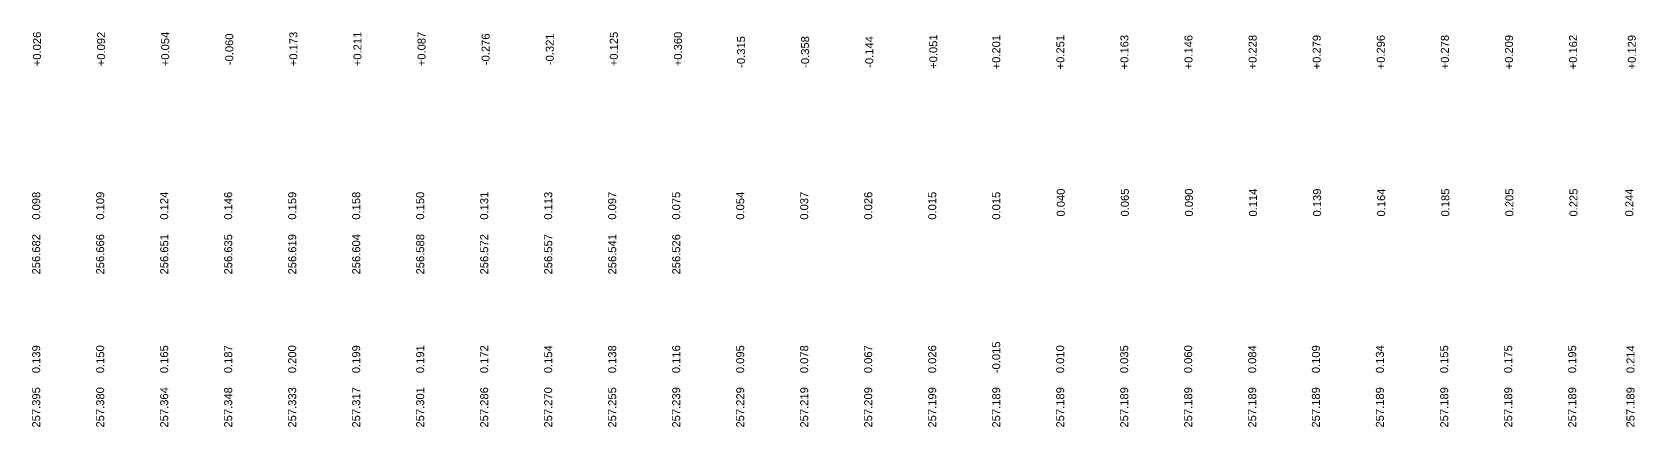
# Model space of a CAD drawing. Header units: feet. Extents: x 32905 to 38206, y -6633 to -4867.
# Drawn here: x 34999 to 35500, y -6633 to -6510 of the extents above; entities that cross this region are included whole.
import ezdxf
from ezdxf.enums import TextEntityAlignment as Align

# ---------------------------------------------------------------- set-up
doc = ezdxf.new("R2010")
doc.units = ezdxf.units.FT
doc.header["$MEASUREMENT"] = 0
for name, color, linetype, lineweight in [('LS CUT FILL', 10, 'Continuous', 0), ('LS PFL-EFL', 10, 'Continuous', 0), ('LS PRL-ERL', 10, 'Continuous', 0), ('LS PRO FL', 10, 'Continuous', 0), ('LS PRO. RL', 10, 'Continuous', 0)]:
    doc.layers.add(name, color=color, linetype=linetype, lineweight=lineweight)
doc.styles.get("Standard").update_dxf_attribs({"font": 'arial.ttf'})
doc.styles.add('Style-Arial', font='arial.ttf')

msp = doc.modelspace()

# ---------------------------------------------------------------- texts
at = {"layer": 'LS CUT FILL', "color": 1, "lineweight": 0, "style": 'Style-Arial'}
for s, p in [('+0.026', (35001.5, -6520.35)), ('+0.092', (35021.53, -6520.35)), ('+0.054', (35041.56, -6520.35)), ('-0.060', (35061.59, -6520.01)), ('+0.173', (35081.62, -6520.35)), ('+0.211', (35101.65, -6520.35)), ('+0.087', (35121.67, -6520.35)), ('-0.276', (35141.7, -6520.01)), ('-0.321', (35161.73, -6520.01)), ('+0.125', (35181.76, -6520.35)), ('+0.360', (35201.79, -6520.35)), ('-0.315', (35221.51, -6520.85)), ('-0.358', (35241.54, -6520.85)), ('-0.144', (35261.57, -6520.85)), ('+0.051', (35281.59, -6521.18)), ('+0.201', (35301.26, -6521.35)), ('+0.251', (35321.29, -6521.35)), ('+0.163', (35341.31, -6521.35)), ('+0.146', (35361.34, -6521.35)), ('+0.228', (35381.37, -6521.35)), ('+0.279', (35401.4, -6521.35)), ('+0.296', (35421.43, -6521.35)), ('+0.278', (35441.46, -6521.35)), ('+0.209', (35461.49, -6521.35)), ('+0.162', (35481.52, -6521.35)), ('+0.129', (35499.87, -6521.35))]:
    msp.add_text(s, height=2.5, rotation=90, dxfattribs=at).set_placement(p)
at = {"layer": 'LS PFL-EFL'}
for s, p in [('0.098', (35001.25, -6568.35)), ('0.109', (35021.25, -6568.35)), ('0.124', (35041.25, -6568.35)), ('0.146', (35061.25, -6568.35)), ('0.159', (35081.25, -6568.35)), ('0.158', (35101.25, -6568.35)), ('0.150', (35121.25, -6568.35)), ('0.131', (35141.25, -6568.35)), ('0.113', (35161.25, -6568.35)), ('0.097', (35181.25, -6568.35)), ('0.075', (35201.25, -6568.35)), ('0.054', (35221.26, -6568.35)), ('0.037', (35241.26, -6568.35)), ('0.026', (35261.26, -6568.35)), ('0.015', (35281.26, -6568.35)), ('0.015', (35301.26, -6568.35)), ('0.040', (35321.42, -6567.36)), ('0.065', (35341.45, -6567.36)), ('0.090', (35361.47, -6567.36)), ('0.114', (35381.5, -6567.36)), ('0.139', (35401.53, -6567.36)), ('0.164', (35421.56, -6567.36)), ('0.185', (35441.59, -6567.36)), ('0.205', (35461.62, -6567.36)), ('0.225', (35481.65, -6567.36)), ('0.244', (35499.09, -6567.36))]:
    msp.add_text(s, height=2.5, rotation=90, dxfattribs=at).set_placement(p)
at = {"layer": 'LS PRL-ERL'}
for s, p in [('0.139', (35001.25, -6616.35)), ('0.150', (35021.25, -6616.35)), ('0.165', (35041.25, -6616.35)), ('0.187', (35061.25, -6616.35)), ('0.200', (35081.25, -6616.35)), ('0.199', (35101.25, -6616.35)), ('0.191', (35121.25, -6616.35)), ('0.172', (35141.25, -6616.35)), ('0.154', (35161.25, -6616.35)), ('0.138', (35181.25, -6616.35)), ('0.116', (35201.25, -6616.35)), ('0.095', (35221.25, -6616.35)), ('0.078', (35241.25, -6616.35)), ('0.067', (35261.25, -6616.35)), ('0.026', (35281.25, -6616.35)), ('-0.015', (35301.25, -6616.35)), ('0.010', (35321.25, -6616.35)), ('0.035', (35341.25, -6616.35)), ('0.060', (35361.25, -6616.35)), ('0.084', (35381.25, -6616.35)), ('0.109', (35401.15, -6616.35)), ('0.134', (35421.15, -6616.35)), ('0.155', (35441.25, -6616.35)), ('0.175', (35461.25, -6616.35)), ('0.195', (35481.25, -6616.35)), ('0.214', (35499.45, -6616.35))]:
    msp.add_text(s, height=2.5, rotation=90, dxfattribs=at).set_placement(p)
at = {"layer": 'LS PRO FL', "color": 1, "lineweight": 0, "style": 'Style-Arial'}
for s, p in [('256.682', (35000, -6572.85)), ('256.666', (35020, -6572.85)), ('256.651', (35040.01, -6572.85)), ('256.635', (35060.01, -6572.85)), ('256.619', (35080.01, -6572.85)), ('256.604', (35100.01, -6572.85)), ('256.588', (35120.01, -6572.85)), ('256.572', (35140.01, -6572.85)), ('256.557', (35160.01, -6572.85)), ('256.541', (35180.01, -6572.85)), ('256.526', (35200.01, -6572.85))]:
    msp.add_text(s, height=2.5, rotation=90, dxfattribs=at).set_placement(p, align=Align.MIDDLE_RIGHT)
at = {"layer": 'LS PRO. RL'}
for s, p in [('257.395', (35001.25, -6633.35)), ('257.380', (35021.25, -6633.35)), ('257.364', (35041.25, -6633.35)), ('257.348', (35061.25, -6633.35)), ('257.333', (35081.25, -6633.35)), ('257.317', (35101.25, -6633.35)), ('257.301', (35121.25, -6633.35)), ('257.286', (35141.25, -6633.35)), ('257.270', (35161.25, -6633.35)), ('257.255', (35181.25, -6633.35)), ('257.239', (35201.25, -6633.35)), ('257.229', (35221.25, -6633.35)), ('257.219', (35241.25, -6633.35)), ('257.209', (35261.25, -6633.35)), ('257.199', (35281.25, -6633.35)), ('257.189', (35301.25, -6633.35)), ('257.189', (35321.25, -6633.35)), ('257.189', (35341.25, -6633.35)), ('257.189', (35361.25, -6633.35)), ('257.189', (35381.25, -6633.35)), ('257.189', (35401.15, -6633.35)), ('257.189', (35421.15, -6633.35)), ('257.189', (35441.25, -6633.35)), ('257.189', (35461.25, -6633.35)), ('257.189', (35481.25, -6633.35)), ('257.189', (35499.45, -6633.35))]:
    msp.add_text(s, height=2.5, rotation=90, dxfattribs=at).set_placement(p)

doc.saveas('drawing.dxf')
